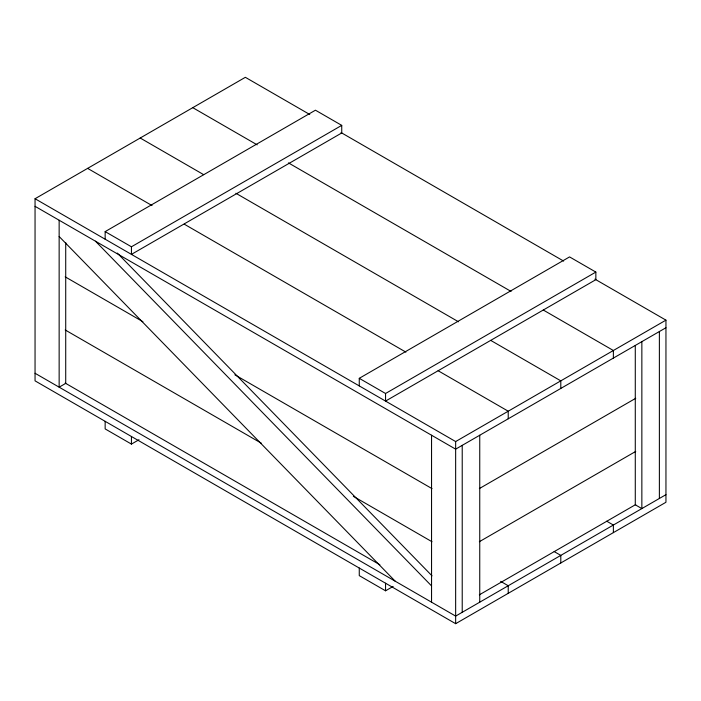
<?xml version="1.0" encoding="UTF-8"?>
<svg xmlns="http://www.w3.org/2000/svg" width="701" height="701" viewBox="0 0 701 701"><rect width="100%" height="100%" fill="white"/><g stroke="black" fill="none" stroke-linecap="round" stroke-linejoin="round"><path stroke-width="1.05" d="M594.904 279.129L665.95 320.147L665.95 502.267L455.65 623.688L35.05 380.853L35.05 198.733L245.35 77.312L309.763 114.5M105.15 239.199L105.15 231.61L315.45 110.197L341.738 125.374L341.738 132.962L131.438 254.375L131.438 246.787L341.738 125.374M105.15 421.327L105.15 428.916L131.438 444.092L139.017 439.72M359.262 385.909L359.262 378.321L569.562 256.908L595.85 272.084L595.85 279.673L385.55 401.086L385.55 393.498L595.85 272.084M35.05 198.733L455.65 441.56L665.95 320.147M665.95 327.735L455.65 449.148L35.05 206.322M479.344 488.588L635.746 398.291M359.262 568.038L359.262 575.626L385.55 590.803L393.13 586.43M479.344 541.707L635.746 451.409M479.344 594.825L635.746 504.536M665.95 494.678L455.65 616.1L35.05 373.265M341.028 132.55L563.639 261.079M192.775 107.665L257.188 144.862M288.453 162.904L511.064 291.432M543.275 310.026L613.375 350.5L613.375 358.088M140.2 138.018L203.667 174.663M235.878 193.257L458.489 321.785M490.7 340.379L560.8 380.853L560.8 388.442M87.625 168.371L152.038 205.568M184.249 224.162L405.914 352.139M438.125 370.733L508.225 411.207L508.225 418.795M105.15 231.61L131.438 246.787M359.262 378.321L385.55 393.498M606.742 521.211L613.375 525.04L613.375 532.629M554.167 551.564L560.8 555.394L560.8 562.982M65.193 276.842L142.916 321.715M234.861 374.798L432.018 488.623M65.193 329.961L261.403 443.242M353.348 496.326L432.018 541.742M500.645 581.366L508.225 585.747L508.225 593.335M65.193 383.079L379.881 564.769M117.312 253.07L432.018 575.845M95.467 241.197L431.553 585.905M59.147 236.509L395.233 581.217M659.378 331.529L659.378 498.472M641.853 341.65L641.853 508.593L635.281 504.799L635.281 345.488M479.747 435.233L479.747 602.185M462.222 445.354L462.222 612.306M455.65 441.56L455.65 623.688M431.553 435.233L431.553 602.185M385.55 583.214L385.55 590.803M131.438 436.504L131.438 444.092M65.719 242.546L65.719 383.386L59.147 387.18L59.147 220.228"/></g></svg>
